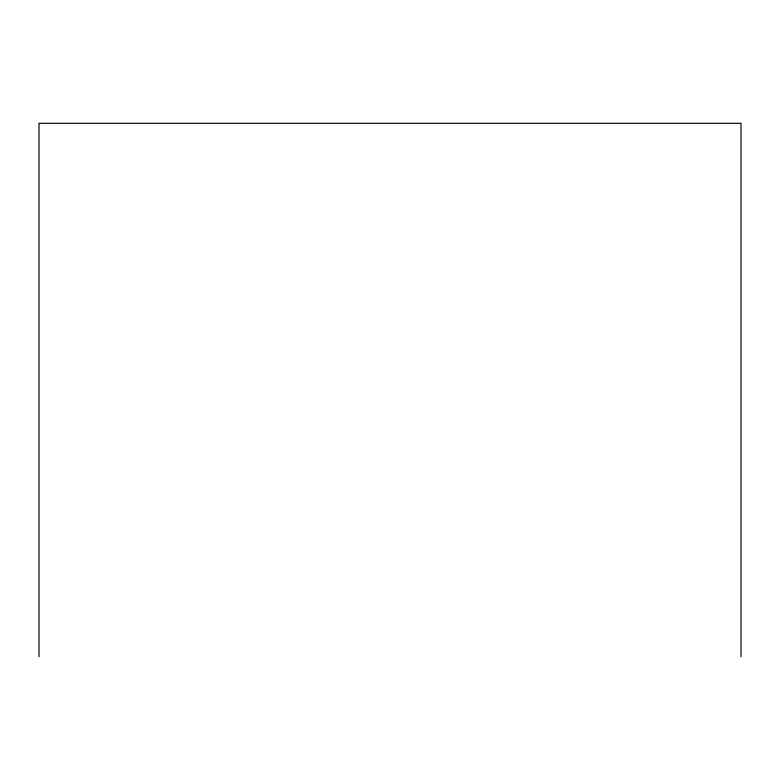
<?xml version="1.0" encoding="UTF-8"?>
<svg xmlns="http://www.w3.org/2000/svg" width="780" height="780" viewBox="0 0 780 780"><rect width="100%" height="100%" fill="white"/><g stroke="black" fill="none" stroke-linecap="round" stroke-linejoin="round"><path stroke-width="1.17" d="M741 656.701L741 123.298L39 123.298L39 656.701"/></g></svg>
